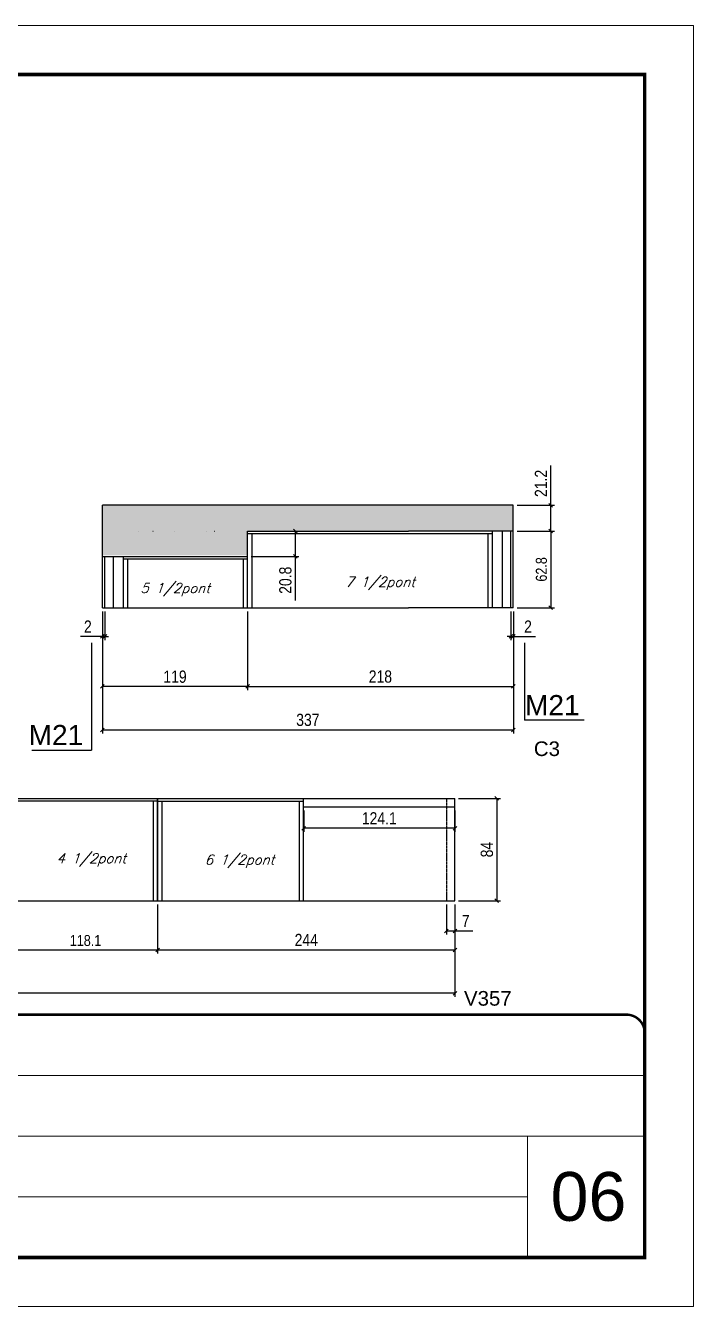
# Model space of a CAD drawing. Extents: x 137137 to 143418, y 10464 to 34486.
# Drawn here: x 139673 to 140221, y 32287 to 33337 of the extents above; entities that cross this region are included whole.
import ezdxf

# ---------------------------------------------------------------- set-up
doc = ezdxf.new("R2010")
doc.units = 0
for name, pattern in [('CONTINUO', [0]), ('DASHED', [0.75, 0.5, -0.25]), ('HIDDEN', [0.375, 0.25, -0.125])]:
    doc.linetypes.add(name, pattern=pattern)
for name, color, linetype in [('5', 5, 'Continuous'), ('COTA', 241, 'Continuous'), ('NOMENCLATURA', 7, 'Continuous'), ('Painéis', 200, 'Continuous'), ('SARR_2.2x7', 40, 'Continuous'), ('SARR_3.5x7', 81, 'Continuous'), ('texto', 7, 'Continuous')]:
    doc.layers.add(name, color=color, linetype=linetype)
for name, color, linetype, lineweight in [('CARIMBO', 255, 'Continuous', 9), ('Escoras', 2, 'Continuous', 25), ('Folhas', 255, 'Continuous', 9), ('SARRAFO DE PRESSAO', 251, 'DASHED', 9)]:
    doc.layers.add(name, color=color, linetype=linetype, lineweight=lineweight)
doc.styles.add('ARIAL', font='arial.ttf')
doc.styles.add('COTA TECNICA', font='techl___.ttf', dxfattribs={"height": 10})
doc.styles.add('COTA TECNICA-50', font='techl___.ttf', dxfattribs={"height": 9})
doc.styles.add('Romans', font='romans.shx')
doc.styles.get("Standard").update_dxf_attribs({"font": 'arial.ttf'})
doc.dimstyles.new('COTA PAINEL-50', dxfattribs={"dimtxt": 9, "dimasz": 3, "dimexe": 3, "dimexo": 3, "dimgap": 3, "dimtad": 1, "dimdec": 1, "dimzin": 12, "dimdsep": 46, "dimtxsty": 'COTA TECNICA-50', "dimblk1": 'OBLIQUE', "dimblk2": 'OBLIQUE', "dimsah": 1, "dimcen": 0.9, "dimclrd": 4, "dimclre": 4, "dimclrt": 240, "dimadec": 1, "dimazin": 3, "dimtfac": 1, "dimtdec": 1, "dimtmove": 0, "dimatfit": 3, "dimfxl": 1, "dimtolj": 1, "dimtzin": 12, "dimarcsym": 0})
doc.dimstyles.new('PAINEL', dxfattribs={"dimtxt": 10, "dimasz": 3, "dimexe": 3, "dimexo": 3, "dimgap": 3, "dimtad": 1, "dimdec": 1, "dimzin": 12, "dimdsep": 46, "dimtxsty": 'COTA TECNICA', "dimblk1": 'OBLIQUE', "dimblk2": 'OBLIQUE', "dimsah": 1, "dimcen": 0.9, "dimclrd": 4, "dimclre": 4, "dimclrt": 240, "dimadec": 1, "dimazin": 3, "dimtfac": 1, "dimtdec": 1, "dimtmove": 0, "dimatfit": 3, "dimfxl": 1, "dimtolj": 1, "dimtzin": 12, "dimarcsym": 0})

# ---------------------------------------------------------------- blocks, each defined once
blk = doc.blocks.new('9999999999')
at = {"color": 30, "linetype": 'CONTINUO'}
for p, q in [((98564.6, 34379.6), (99584, 34379.6)), ((98564.6, 34329.8), (99488, 34329.8)), ((99584, 34329.8), (99488, 34329.8)), ((99488, 34329.8), (99488, 34230.2)), ((98564.6, 34280), (99488, 34280))]:
    blk.add_line(p, q, dxfattribs=at)
at = {"color": 30, "linetype": 'CONTINUO', "const_width": 2}
blk.add_lwpolyline([(99584, 34230.2), (99584, 34414.4, 0.414214), (99569, 34429.4), (98229, 34429.4, 0.414214), (98214, 34414.4), (98214, 34245.2, 0.414214), (98229, 34230.2), (99584, 34230.2)], format="xyb", dxfattribs=at)
at = {"layer": 'Folhas'}
blk.add_lwpolyline([(98139, 34190.2), (99624, 34190.2), (99624, 35240.2), (98139, 35240.2)], close=True, dxfattribs=at)
at = {"layer": 'Folhas', "color": 30, "const_width": 3}
blk.add_lwpolyline([(98214, 34230.2), (99584, 34230.2), (99584, 35200.2), (98214, 35200.2)], close=True, dxfattribs=at)
blk = doc.blocks.new('_Oblique')
at = {"color": 0, "linetype": 'ByBlock', "lineweight": -2}
blk.add_line((-0.5, -0.5), (0.5, 0.5), dxfattribs=at)
blk = doc.blocks.new('*D504')
at = {"layer": 'COTA', "color": 4, "linetype": 'ByBlock', "lineweight": -2, "transparency": 16777216}
for p, q in [((139855, 32857), (139855, 32792.4)), ((140073.1, 32857), (140073.1, 32792.4)), ((139855, 32795.4), (140073.1, 32795.4))]:
    blk.add_line(p, q, dxfattribs=at)
at = {"layer": 'Defpoints', "color": 0, "linetype": 'ByBlock', "transparency": 16777216}
for p in [(139855, 32860), (140073.1, 32860), (140073.1, 32795.4)]:
    blk.add_point(p, dxfattribs=at)
at = {"layer": 'COTA', "color": 4, "linetype": 'ByBlock', "lineweight": -2, "transparency": 16777216, "xscale": 3, "yscale": 3, "zscale": 3, "rotation": 180}
blk.add_blockref('_Oblique', (139855, 32795.4), dxfattribs=at)
at = {"layer": 'COTA', "color": 4, "linetype": 'ByBlock', "lineweight": -2, "transparency": 16777216, "xscale": 3, "yscale": 3, "zscale": 3}
blk.add_blockref('_Oblique', (140073.1, 32795.4), dxfattribs=at)
at = {"layer": 'COTA', "color": 240, "linetype": 'ByBlock', "transparency": 16777216, "insert": (139964, 32803.5), "char_height": 10, "attachment_point": 5, "style": 'COTA TECNICA'}
blk.add_mtext('\\A1;218', dxfattribs=at)
blk = doc.blocks.new('*D505')
at = {"layer": 'COTA', "color": 4, "linetype": 'ByBlock', "lineweight": -2, "transparency": 16777216}
for p, q in [((139736, 32857), (139736, 32756.8)), ((140073.1, 32857), (140073.1, 32756.8)), ((139736, 32759.8), (140073.1, 32759.8))]:
    blk.add_line(p, q, dxfattribs=at)
at = {"layer": 'Defpoints', "color": 0, "linetype": 'ByBlock', "transparency": 16777216}
for p in [(139736, 32860), (140073.1, 32860), (140073.1, 32759.8)]:
    blk.add_point(p, dxfattribs=at)
at = {"layer": 'COTA', "color": 4, "linetype": 'ByBlock', "lineweight": -2, "transparency": 16777216, "xscale": 3, "yscale": 3, "zscale": 3, "rotation": 180}
blk.add_blockref('_Oblique', (139736, 32759.8), dxfattribs=at)
at = {"layer": 'COTA', "color": 4, "linetype": 'ByBlock', "lineweight": -2, "transparency": 16777216, "xscale": 3, "yscale": 3, "zscale": 3}
blk.add_blockref('_Oblique', (140073.1, 32759.8), dxfattribs=at)
at = {"layer": 'COTA', "color": 240, "linetype": 'ByBlock', "transparency": 16777216, "insert": (139904.5, 32768), "char_height": 10, "attachment_point": 5, "style": 'COTA TECNICA'}
blk.add_mtext('\\A1;337', dxfattribs=at)
blk = doc.blocks.new('*D313')
at = {"layer": 'COTA', "color": 4, "linetype": 'ByBlock', "lineweight": -2, "transparency": 16777216}
for p, q in [((140071.1, 32857), (140071.1, 32833.5)), ((140073.1, 32857), (140073.1, 32833.5)), ((140071.1, 32836.5), (140068.1, 32836.5)), ((140071.1, 32836.5), (140073.1, 32836.5)), ((140073.1, 32836.5), (140091.2, 32836.5))]:
    blk.add_line(p, q, dxfattribs=at)
at = {"layer": 'Defpoints', "color": 0, "linetype": 'ByBlock', "transparency": 16777216}
for p in [(140071.1, 32860), (140073.1, 32860), (140073.1, 32836.5)]:
    blk.add_point(p, dxfattribs=at)
at = {"layer": 'COTA', "color": 4, "linetype": 'ByBlock', "lineweight": -2, "transparency": 16777216, "xscale": 3, "yscale": 3, "zscale": 3}
blk.add_blockref('_Oblique', (140071.1, 32836.5), dxfattribs=at)
at = {"layer": 'COTA', "color": 4, "linetype": 'ByBlock', "lineweight": -2, "transparency": 16777216, "xscale": 3, "yscale": 3, "zscale": 3, "rotation": 180}
blk.add_blockref('_Oblique', (140073.1, 32836.5), dxfattribs=at)
at = {"layer": 'COTA', "color": 240, "linetype": 'ByBlock', "transparency": 16777216, "insert": (140085.1, 32844.5), "char_height": 10, "attachment_point": 5, "style": 'COTA TECNICA'}
blk.add_mtext('\\A1;2', dxfattribs=at)
blk = doc.blocks.new('*D506')
at = {"layer": 'COTA', "color": 4, "linetype": 'ByBlock', "lineweight": -2, "transparency": 16777216}
for p, q in [((139736, 32857), (139736, 32792.4)), ((139855, 32857), (139855, 32792.4)), ((139855, 32795.4), (139736, 32795.4))]:
    blk.add_line(p, q, dxfattribs=at)
at = {"layer": 'Defpoints', "color": 0, "linetype": 'ByBlock', "transparency": 16777216}
for p in [(139736, 32860), (139855, 32860), (139736, 32795.4)]:
    blk.add_point(p, dxfattribs=at)
at = {"layer": 'COTA', "color": 4, "linetype": 'ByBlock', "lineweight": -2, "transparency": 16777216, "xscale": 3, "yscale": 3, "zscale": 3, "rotation": 180}
blk.add_blockref('_Oblique', (139736, 32795.4), dxfattribs=at)
at = {"layer": 'COTA', "color": 4, "linetype": 'ByBlock', "lineweight": -2, "transparency": 16777216, "xscale": 3, "yscale": 3, "zscale": 3}
blk.add_blockref('_Oblique', (139855, 32795.4), dxfattribs=at)
at = {"layer": 'COTA', "color": 240, "linetype": 'ByBlock', "transparency": 16777216, "insert": (139795.5, 32803.4), "char_height": 10, "attachment_point": 5, "style": 'COTA TECNICA'}
blk.add_mtext('\\A1;119', dxfattribs=at)
blk = doc.blocks.new('*D314')
at = {"layer": 'COTA', "color": 4, "linetype": 'ByBlock', "lineweight": -2, "transparency": 16777216}
for p, q in [((139736, 32857), (139736, 32833.5)), ((139738, 32857), (139738, 32833.5)), ((139736, 32836.5), (139717.9, 32836.5)), ((139738, 32836.5), (139736, 32836.5)), ((139738, 32836.5), (139741, 32836.5))]:
    blk.add_line(p, q, dxfattribs=at)
at = {"layer": 'Defpoints', "color": 0, "linetype": 'ByBlock', "transparency": 16777216}
for p in [(139736, 32860), (139738, 32860), (139736, 32836.5)]:
    blk.add_point(p, dxfattribs=at)
at = {"layer": 'COTA', "color": 4, "linetype": 'ByBlock', "lineweight": -2, "transparency": 16777216, "xscale": 3, "yscale": 3, "zscale": 3}
blk.add_blockref('_Oblique', (139736, 32836.5), dxfattribs=at)
at = {"layer": 'COTA', "color": 4, "linetype": 'ByBlock', "lineweight": -2, "transparency": 16777216, "xscale": 3, "yscale": 3, "zscale": 3, "rotation": 180}
blk.add_blockref('_Oblique', (139738, 32836.5), dxfattribs=at)
at = {"layer": 'COTA', "color": 240, "linetype": 'ByBlock', "transparency": 16777216, "insert": (139724, 32844.5), "char_height": 10, "attachment_point": 5, "style": 'COTA TECNICA'}
blk.add_mtext('\\A1;2', dxfattribs=at)
blk = doc.blocks.new('*D507')
at = {"layer": 'Defpoints', "color": 0, "linetype": 'ByBlock', "transparency": 16777216}
for p in [(140073.1, 32922.8), (140073.1, 32860), (140103.7, 32860)]:
    blk.add_point(p, dxfattribs=at)
at = {"layer": 'Escoras', "color": 4, "linetype": 'ByBlock', "lineweight": -2, "transparency": 16777216}
for p, q in [((140076.1, 32922.8), (140106.7, 32922.8)), ((140103.7, 32922.8), (140103.7, 32860)), ((140076.1, 32860), (140106.7, 32860))]:
    blk.add_line(p, q, dxfattribs=at)
at = {"layer": 'Escoras', "color": 4, "linetype": 'ByBlock', "lineweight": -2, "transparency": 16777216, "xscale": 3, "yscale": 3, "zscale": 3}
for p, rotation in [((140103.7, 32922.8), 90), ((140103.7, 32860), 270)]:
    blk.add_blockref('_Oblique', p, dxfattribs=dict(at, rotation=rotation))
at = {"layer": 'Escoras', "color": 240, "linetype": 'ByBlock', "transparency": 16777216, "insert": (140096.1, 32891.4), "char_height": 9, "attachment_point": 5, "rotation": 90, "style": 'COTA TECNICA-50'}
blk.add_mtext('\\A1;62.8', dxfattribs=at)
blk = doc.blocks.new('*D319')
at = {"layer": 'COTA', "color": 4, "linetype": 'ByBlock', "lineweight": -2, "transparency": 16777216}
for p, q in [((139781.2, 32616.7), (139781.2, 32576.5)), ((140025.2, 32616.7), (140025.2, 32576.5)), ((139781.2, 32579.5), (140025.2, 32579.5))]:
    blk.add_line(p, q, dxfattribs=at)
at = {"layer": 'Defpoints', "color": 0, "linetype": 'ByBlock', "transparency": 16777216}
for p in [(139781.2, 32619.7), (140025.2, 32619.7), (140025.2, 32579.5)]:
    blk.add_point(p, dxfattribs=at)
at = {"layer": 'COTA', "color": 4, "linetype": 'ByBlock', "lineweight": -2, "transparency": 16777216, "xscale": 3, "yscale": 3, "zscale": 3, "rotation": 180}
blk.add_blockref('_Oblique', (139781.2, 32579.5), dxfattribs=at)
at = {"layer": 'COTA', "color": 4, "linetype": 'ByBlock', "lineweight": -2, "transparency": 16777216, "xscale": 3, "yscale": 3, "zscale": 3}
blk.add_blockref('_Oblique', (140025.2, 32579.5), dxfattribs=at)
at = {"layer": 'COTA', "color": 240, "linetype": 'ByBlock', "transparency": 16777216, "insert": (139903.2, 32587.6), "char_height": 10, "attachment_point": 5, "style": 'COTA TECNICA'}
blk.add_mtext('\\A1;244', dxfattribs=at)
blk = doc.blocks.new('*D320')
at = {"layer": 'COTA', "color": 4, "linetype": 'ByBlock', "lineweight": -2, "transparency": 16777216}
for p, q in [((138931.1, 32616.7), (138931.1, 32540.9)), ((140025.2, 32616.7), (140025.2, 32540.9)), ((140025.2, 32543.9), (138931.1, 32543.9))]:
    blk.add_line(p, q, dxfattribs=at)
at = {"layer": 'Defpoints', "color": 0, "linetype": 'ByBlock', "transparency": 16777216}
for p in [(138931.1, 32619.7), (140025.2, 32619.7), (138931.1, 32543.9)]:
    blk.add_point(p, dxfattribs=at)
at = {"layer": 'COTA', "color": 4, "linetype": 'ByBlock', "lineweight": -2, "transparency": 16777216, "xscale": 3, "yscale": 3, "zscale": 3, "rotation": 180}
blk.add_blockref('_Oblique', (138931.1, 32543.9), dxfattribs=at)
at = {"layer": 'COTA', "color": 4, "linetype": 'ByBlock', "lineweight": -2, "transparency": 16777216, "xscale": 3, "yscale": 3, "zscale": 3}
blk.add_blockref('_Oblique', (140025.2, 32543.9), dxfattribs=at)
at = {"layer": 'COTA', "color": 240, "linetype": 'ByBlock', "transparency": 16777216, "insert": (139478.1, 32552.1), "char_height": 10, "attachment_point": 5, "style": 'COTA TECNICA'}
blk.add_mtext('\\A1;1094.1', dxfattribs=at)
blk = doc.blocks.new('*D194')
at = {"layer": 'COTA', "color": 4, "linetype": 'ByBlock', "lineweight": -2, "transparency": 16777216}
for p, q in [((140028.2, 32703.7), (140062.5, 32703.7)), ((140059.5, 32703.7), (140059.5, 32619.7)), ((140028.2, 32619.7), (140062.5, 32619.7))]:
    blk.add_line(p, q, dxfattribs=at)
at = {"layer": 'Defpoints', "color": 0, "linetype": 'ByBlock', "transparency": 16777216}
for p in [(140025.2, 32703.7), (140025.2, 32619.7), (140059.5, 32619.7)]:
    blk.add_point(p, dxfattribs=at)
at = {"layer": 'COTA', "color": 4, "linetype": 'ByBlock', "lineweight": -2, "transparency": 16777216, "xscale": 3, "yscale": 3, "zscale": 3}
for p, rotation in [((140059.5, 32703.7), 90), ((140059.5, 32619.7), 270)]:
    blk.add_blockref('_Oblique', p, dxfattribs=dict(at, rotation=rotation))
at = {"layer": 'COTA', "color": 240, "linetype": 'ByBlock', "transparency": 16777216, "insert": (140051.4, 32661.7), "char_height": 10, "attachment_point": 5, "rotation": 90, "style": 'COTA TECNICA'}
blk.add_mtext('\\A1;84', dxfattribs=at)
blk = doc.blocks.new('*D322')
at = {"layer": 'Defpoints', "color": 0, "linetype": 'ByBlock', "transparency": 16777216}
for p in [(139663.1, 32619.7), (139781.2, 32619.7), (139781.2, 32579.5)]:
    blk.add_point(p, dxfattribs=at)
at = {"layer": 'Escoras', "color": 4, "linetype": 'ByBlock', "lineweight": -2, "transparency": 16777216}
for p, q in [((139663.1, 32616.7), (139663.1, 32576.5)), ((139781.2, 32616.7), (139781.2, 32576.5)), ((139663.1, 32579.5), (139781.2, 32579.5))]:
    blk.add_line(p, q, dxfattribs=at)
at = {"layer": 'Escoras', "color": 4, "linetype": 'ByBlock', "lineweight": -2, "transparency": 16777216, "xscale": 3, "yscale": 3, "zscale": 3, "rotation": 180}
blk.add_blockref('_Oblique', (139663.1, 32579.5), dxfattribs=at)
at = {"layer": 'Escoras', "color": 4, "linetype": 'ByBlock', "lineweight": -2, "transparency": 16777216, "xscale": 3, "yscale": 3, "zscale": 3}
blk.add_blockref('_Oblique', (139781.2, 32579.5), dxfattribs=at)
at = {"layer": 'Escoras', "color": 240, "linetype": 'ByBlock', "transparency": 16777216, "insert": (139722.1, 32587.1), "char_height": 9, "attachment_point": 5, "style": 'COTA TECNICA-50'}
blk.add_mtext('\\A1;118.1', dxfattribs=at)
blk = doc.blocks.new('*D323')
at = {"layer": 'COTA', "color": 4, "linetype": 'ByBlock', "lineweight": -2, "transparency": 16777216}
for p, q in [((139781.2, 32616.7), (139781.2, 32576.5)), ((140025.2, 32616.7), (140025.2, 32576.5)), ((139781.2, 32579.5), (140025.2, 32579.5))]:
    blk.add_line(p, q, dxfattribs=at)
at = {"layer": 'Defpoints', "color": 0, "linetype": 'ByBlock', "transparency": 16777216}
for p in [(139781.2, 32619.7), (140025.2, 32619.7), (140025.2, 32579.5)]:
    blk.add_point(p, dxfattribs=at)
at = {"layer": 'COTA', "color": 4, "linetype": 'ByBlock', "lineweight": -2, "transparency": 16777216, "xscale": 3, "yscale": 3, "zscale": 3, "rotation": 180}
blk.add_blockref('_Oblique', (139781.2, 32579.5), dxfattribs=at)
at = {"layer": 'COTA', "color": 4, "linetype": 'ByBlock', "lineweight": -2, "transparency": 16777216, "xscale": 3, "yscale": 3, "zscale": 3}
blk.add_blockref('_Oblique', (140025.2, 32579.5), dxfattribs=at)
at = {"layer": 'COTA', "color": 240, "linetype": 'ByBlock', "transparency": 16777216, "insert": (139903.2, 32587.6), "char_height": 10, "attachment_point": 5, "style": 'COTA TECNICA'}
blk.add_mtext('\\A1;244', dxfattribs=at)
blk = doc.blocks.new('*D195')
at = {"layer": 'COTA', "color": 4, "linetype": 'ByBlock', "lineweight": -2, "transparency": 16777216}
for p, q in [((140018.2, 32616.7), (140018.2, 32592)), ((140025.2, 32616.7), (140025.2, 32592)), ((140018.2, 32595), (140025.2, 32595)), ((140025.2, 32595), (140039.9, 32595))]:
    blk.add_line(p, q, dxfattribs=at)
at = {"layer": 'Defpoints', "color": 0, "linetype": 'ByBlock', "transparency": 16777216}
for p in [(140018.2, 32619.7), (140025.2, 32619.7), (140025.2, 32595)]:
    blk.add_point(p, dxfattribs=at)
at = {"layer": 'COTA', "color": 4, "linetype": 'ByBlock', "lineweight": -2, "transparency": 16777216, "xscale": 3, "yscale": 3, "zscale": 3, "rotation": 180}
blk.add_blockref('_Oblique', (140018.2, 32595), dxfattribs=at)
at = {"layer": 'COTA', "color": 4, "linetype": 'ByBlock', "lineweight": -2, "transparency": 16777216, "xscale": 3, "yscale": 3, "zscale": 3}
blk.add_blockref('_Oblique', (140025.2, 32595), dxfattribs=at)
at = {"layer": 'COTA', "color": 240, "linetype": 'ByBlock', "transparency": 16777216, "insert": (140034, 32603.1), "char_height": 10, "attachment_point": 5, "style": 'COTA TECNICA'}
blk.add_mtext('\\A1;7', dxfattribs=at)
blk = doc.blocks.new('*D508')
at = {"layer": 'COTA', "color": 4, "lineweight": -2, "ltscale": 25, "transparency": 16777216}
for p, q in [((139858, 32922.8), (139897.2, 32922.8)), ((139894.2, 32922.8), (139894.2, 32902)), ((139858, 32902), (139897.2, 32902)), ((139894.2, 32902), (139894.2, 32866))]:
    blk.add_line(p, q, dxfattribs=at)
at = {"layer": 'Defpoints', "color": 0, "ltscale": 25, "transparency": 16777216}
for p in [(139855, 32922.8), (139855, 32902), (139894.2, 32902)]:
    blk.add_point(p, dxfattribs=at)
at = {"layer": 'COTA', "color": 4, "lineweight": -2, "ltscale": 25, "transparency": 16777216, "xscale": 3, "yscale": 3, "zscale": 3}
for p, rotation in [((139894.2, 32922.8), 90), ((139894.2, 32902), 270)]:
    blk.add_blockref('_Oblique', p, dxfattribs=dict(at, rotation=rotation))
at = {"layer": 'COTA', "color": 240, "ltscale": 25, "transparency": 16777216, "insert": (139886.1, 32882.5), "char_height": 10, "attachment_point": 5, "rotation": 90, "style": 'COTA TECNICA'}
blk.add_mtext('\\A1;20.8', dxfattribs=at)
blk = doc.blocks.new('*D509')
at = {"layer": 'COTA', "color": 4, "lineweight": -2, "ltscale": 25, "transparency": 16777216}
for p, q in [((140103.7, 32944), (140103.7, 32976.7)), ((140076.1, 32944), (140106.7, 32944)), ((140103.7, 32922.8), (140103.7, 32944)), ((140076.1, 32922.8), (140106.7, 32922.8))]:
    blk.add_line(p, q, dxfattribs=at)
at = {"layer": 'Defpoints', "color": 0, "ltscale": 25, "transparency": 16777216}
for p in [(140073.1, 32944), (140103.7, 32944), (140073.1, 32922.8)]:
    blk.add_point(p, dxfattribs=at)
at = {"layer": 'COTA', "color": 4, "lineweight": -2, "ltscale": 25, "transparency": 16777216, "xscale": 3, "yscale": 3, "zscale": 3}
for p, rotation in [((140103.7, 32944), 90), ((140103.7, 32922.8), 270)]:
    blk.add_blockref('_Oblique', p, dxfattribs=dict(at, rotation=rotation))
at = {"layer": 'COTA', "color": 240, "ltscale": 25, "transparency": 16777216, "insert": (140095.7, 32961.9), "char_height": 10, "attachment_point": 5, "rotation": 90, "style": 'COTA TECNICA'}
blk.add_mtext('\\A1;21.2', dxfattribs=at)
blk = doc.blocks.new('*D517')
at = {"layer": 'COTA', "color": 4, "lineweight": -2, "ltscale": 25, "transparency": 16777216}
for p, q in [((139901.1, 32693.7), (139901.1, 32676.2)), ((140025.2, 32693.7), (140025.2, 32676.2)), ((140025.2, 32679.2), (139901.1, 32679.2))]:
    blk.add_line(p, q, dxfattribs=at)
at = {"layer": 'Defpoints', "color": 0, "ltscale": 25, "transparency": 16777216}
for p in [(139901.1, 32696.7), (140025.2, 32696.7), (139901.1, 32679.2)]:
    blk.add_point(p, dxfattribs=at)
at = {"layer": 'COTA', "color": 4, "lineweight": -2, "ltscale": 25, "transparency": 16777216, "xscale": 3, "yscale": 3, "zscale": 3, "rotation": 180}
blk.add_blockref('_Oblique', (139901.1, 32679.2), dxfattribs=at)
at = {"layer": 'COTA', "color": 4, "lineweight": -2, "ltscale": 25, "transparency": 16777216, "xscale": 3, "yscale": 3, "zscale": 3}
blk.add_blockref('_Oblique', (140025.2, 32679.2), dxfattribs=at)
at = {"layer": 'COTA', "color": 240, "ltscale": 25, "transparency": 16777216, "insert": (139963.1, 32687.3), "char_height": 10, "attachment_point": 5, "style": 'COTA TECNICA'}
blk.add_mtext('\\A1;124.1', dxfattribs=at)

msp = doc.modelspace()

# ---------------------------------------------------------------- hatches: boundary and pattern name
at = {"layer": 'COTA', "linetype": 'ByBlock'}
h = msp.add_hatch(dxfattribs=at)
h.set_pattern_fill('AR-CONC', color=256, scale=0.03)
h.set_pattern_definition([(50, (1014.1334, -283.0217), (5.46554007, -0.47817257), [0.5715, -6.2865]), (355, (1014.1334, -283.022), (-1.05730264, 5.73170536), [0.4572, -5.02921753]), (100.4514447, (1014.589, -283.0616), (4.40823741, 5.25353256), [0.48570026, -5.34270734]), (46.1842, (1014.1334, -281.498), (8.13237123, -1.26126984), [0.85725, -9.42975]), (96.6355576, (1014.811, -281.603), (7.122124, 7.42278374), [0.7285507, -8.01406824]), (351.184151, (1014.133, -281.498), (7.122124, 7.42278374), [0.685799, -7.54379196]), (21, (1014.8954, -281.8787), (4.54843174, -3.06795595), [0.5715, -6.2865]), (326, (1014.8954, -281.879), (1.85406085, 5.52563898), [0.4572, -5.0292]), (71.451445, (1015.2744, -282.1344), (6.40249258, 2.45768307), [0.48570026, -5.34269813]), (37.5, (1014.1334, -283.0217), (0.092658098, 2.536651166), [0, -4.96824, 0, -5.1054, 0, -5.04825]), (7.5, (1014.1334, -283.0217), (2.004589875, 3.005417245), [0, -2.91084, 0, -4.85394, 0, -1.92405]), (327.5, (1012.4341, -283.0217), (4.067717855, -0.17186232), [0, -1.905, 0, -5.9436, 0, -7.8867]), (317.5, (1011.672, -283.0217), (4.44387544, 0.76279473), [0, -2.4765, 0, -3.94716, 0, -5.6007])])
h.paths.add_polyline_path([(140073.05, 32922.81), (139855.04, 32922.81), (139855.04, 32902.81), (139736.04, 32902.81), (139736.04, 32944.01), (140073.05, 32944.01)])

# ---------------------------------------------------------------- linework, layer by layer
for p, q in [((140073.05, 32944.01), (139736.04, 32944.01)), ((139736.04, 32902.02), (139736.04, 32944.01)), ((140073.05, 32922.81), (140073.05, 32944.01))]:
    msp.add_line(p, q, dxfattribs=at)
at = {"layer": 'NOMENCLATURA', "linetype": 'Continuous'}
for p, q in [((139726.91, 32831.22), (139726.91, 32743.17)), ((140082.18, 32831.22), (140082.18, 32767.67)), ((140131.17, 32767.67), (140082.18, 32767.67)), ((139677.92, 32743.17), (139726.91, 32743.17))]:
    msp.add_line(p, q, dxfattribs=at)
at = {"layer": 'Painéis', "linetype": 'ByBlock'}
for p, q in [((139765.33, 32922.81), (139765.38, 32922.81)), ((139777.43, 32922.81), (139777.63, 32922.81)), ((139795.01, 32922.81), (139795.05, 32922.81)), ((139821.23, 32922.81), (139821.43, 32922.81)), ((139827.63, 32922.81), (139827.8, 32922.81)), ((139855.04, 32860.01), (139855.04, 32922.81)), ((139855.04, 32922.81), (139987.05, 32922.81)), ((140073.05, 32922.81), (139987.05, 32922.81)), ((140071.05, 32860.01), (140071.05, 32922.81)), ((140073.05, 32860.01), (140073.05, 32922.81)), ((139736.04, 32860.01), (139736.04, 32902.02)), ((139736.04, 32902.02), (139855.04, 32902.02)), ((139738.04, 32860.01), (139738.04, 32902.02)), ((139736.04, 32860.01), (139987.05, 32860.01)), ((140073.05, 32860.01), (139987.05, 32860.01)), ((138931.05, 32703.69), (140025.15, 32703.69)), ((139781.15, 32703.69), (139781.15, 32619.69)), ((139781.15, 32619.69), (139781.15, 32703.69)), ((140025.15, 32639.69), (140025.15, 32703.69)), ((140025.15, 32619.69), (140025.15, 32639.69)), ((140025.15, 32639.69), (140025.15, 32639.69)), ((138931.05, 32619.69), (140025.15, 32619.69))]:
    msp.add_line(p, q, dxfattribs=at)
at = {"layer": 'SARR_2.2x7', "linetype": 'Continuous'}
for p, q in [((140056.05, 32920.61), (139855.04, 32920.61)), ((140064.05, 32860.01), (140064.05, 32922.81)), ((139745.04, 32860.01), (139745.04, 32902.02)), ((139855.04, 32899.82), (139753.04, 32899.82)), ((139781.15, 32701.49), (139663.05, 32701.49)), ((139781.15, 32701.49), (139901.05, 32701.49)), ((139901.05, 32696.69), (140025.15, 32696.69))]:
    msp.add_line(p, q, dxfattribs=at)
at = {"layer": 'SARR_2.2x7', "linetype": 'HIDDEN'}
msp.add_line((140018.15, 32703.69), (140018.15, 32619.69), dxfattribs=at)
at = {"layer": 'SARR_3.5x7'}
for p, q in [((139858.54, 32920.61), (139858.54, 32860.01)), ((140052.55, 32860.01), (140052.55, 32920.61)), ((140056.05, 32860.01), (140056.05, 32922.81)), ((139753.04, 32902.02), (139753.04, 32860.01)), ((139756.54, 32899.82), (139756.54, 32860.01)), ((139851.54, 32899.82), (139851.54, 32860.01)), ((139777.65, 32701.49), (139777.65, 32619.69)), ((139784.65, 32701.49), (139784.65, 32619.69)), ((139897.55, 32619.69), (139897.55, 32701.49)), ((139901.05, 32619.69), (139901.05, 32703.69))]:
    msp.add_line(p, q, dxfattribs=at)

# ---------------------------------------------------------------- block references
at = {"layer": 'SARRAFO DE PRESSAO', "color": 6, "linetype": 'ByBlock'}
msp.add_blockref('9999999999', (40596.81, -1903), dxfattribs=at)

# ---------------------------------------------------------------- texts
at = {"layer": '5', "linetype": 'Continuous'}
for s, p in [('C3', (140089.9, 32738.39)), ('V357', (140032.59, 32533.74))]:
    msp.add_text(s, height=12, rotation=0.00004, dxfattribs=at).set_placement(p)
at = {"layer": 'CARIMBO', "style": 'ARIAL'}
msp.add_text('06', height=40, dxfattribs=at).set_placement((140103.65, 32357.34))
at = {"layer": 'NOMENCLATURA', "linetype": 'Continuous'}
for p in [(140082.63, 32771.87), (139675.38, 32747.37)]:
    msp.add_text('M21', height=16.5, dxfattribs=at).set_placement(p)
at = {"layer": 'texto', "color": 2, "char_height": 8, "attachment_point": 5, "style": 'Romans'}
for s, insert in [('{\\Q19;\\C256;7 1/2pont}', (139963.85, 32879.9)), ('{\\Q19;\\C256;5 1/2pont}', (139795.63, 32874.81)), ('{\\Q19;\\C256;4 1/2pont}', (139726.84, 32653.27)), ('{\\Q19;\\C256;6 1/2pont}', (139848.48, 32652.13))]:
    msp.add_mtext(s, dxfattribs=dict(at, insert=insert))

# ---------------------------------------------------------------- dimensions: what is measured, and where the dimension line sits
at = {"layer": 'COTA', "ltscale": 25}
for base, p1, p2, picture, middle in [((140103.71, 32944.01), (140073.05, 32922.81), (140073.05, 32944.01), '*D509', (140095.65, 32961.88)), ((139894.21, 32902.02), (139855.04, 32922.81), (139855.04, 32902.02), '*D508', (139886.09, 32882.5))]:
    dim = msp.add_linear_dim(base=base, p1=p1, p2=p2, angle=90, dimstyle='PAINEL', dxfattribs=at)
    dim.commit()
    dim.dimension.update_dxf_attribs({"geometry": picture, "text_midpoint": middle})
at = {"layer": 'COTA', "linetype": 'ByBlock'}
for base, p1, p2, picture, middle in [((139736.04, 32836.54), (139738.04, 32860.01), (139736.04, 32860.01), '*D314', (139723.98, 32844.54)), ((139736.04, 32795.36), (139855.04, 32860.01), (139736.04, 32860.01), '*D506', (139795.54, 32803.44)), ((138931.05, 32543.93), (140025.15, 32619.69), (138931.05, 32619.69), '*D320', (139478.1, 32552.06)), ((140025.15, 32579.53), (139781.15, 32619.69), (140025.15, 32619.69), '*D319', (139903.15, 32587.6)), ((140025.15, 32595.04), (140018.15, 32619.69), (140025.15, 32619.69), '*D195', (140034.02, 32603.12))]:
    dim = msp.add_linear_dim(base=base, p1=p1, p2=p2, dimstyle='PAINEL', dxfattribs=at)
    dim.commit()
    dim.dimension.update_dxf_attribs({"geometry": picture, "text_midpoint": middle})
for base, p1, p2, angle, picture, middle in [((140073.05, 32759.76), (139736.04, 32860.01), (140073.05, 32860.01), 180, '*D505', (139904.54, 32767.98)), ((140073.05, 32795.36), (139855.04, 32860.01), (140073.05, 32860.01), 180, '*D504', (139964.04, 32803.45)), ((140073.05, 32836.54), (140071.05, 32860.01), (140073.05, 32860.01), 180, '*D313', (140085.11, 32844.54)), ((140059.49, 32619.69), (140025.15, 32703.69), (140025.15, 32619.69), 90, '*D194', (140051.39, 32661.69)), ((140025.15, 32579.53), (139781.15, 32619.69), (140025.15, 32619.69), 180, '*D323', (139903.15, 32587.6))]:
    dim = msp.add_linear_dim(base=base, p1=p1, p2=p2, angle=angle, dimstyle='PAINEL', dxfattribs=at)
    dim.commit()
    dim.dimension.update_dxf_attribs({"geometry": picture, "text_midpoint": middle})
at = {"layer": 'COTA', "ltscale": 25}
dim = msp.add_linear_dim(base=(139901.05, 32679.18), p1=(140025.15, 32696.69), p2=(139901.05, 32696.69), dimstyle='PAINEL', dxfattribs=at)
dim.commit()
dim.dimension.update_dxf_attribs({"geometry": '*D517', "text_midpoint": (139963.1, 32687.26)})
at = {"layer": 'Escoras', "linetype": 'ByBlock'}
for p1, p2, distance, picture, middle in [((140073.05, 32922.81), (140073.05, 32860.01), 30.66, '*D507', (140096.1, 32891.41)), ((139663.05, 32619.69), (139781.15, 32619.69), -40.16, '*D322', (139722.1, 32587.11))]:
    dim = msp.add_aligned_dim(p1=p1, p2=p2, distance=distance, dimstyle='COTA PAINEL-50', override={"dimarcsym": 1}, dxfattribs=at)
    dim.commit()
    dim.dimension.update_dxf_attribs({"geometry": picture, "text_midpoint": middle})

doc.saveas('drawing.dxf')
